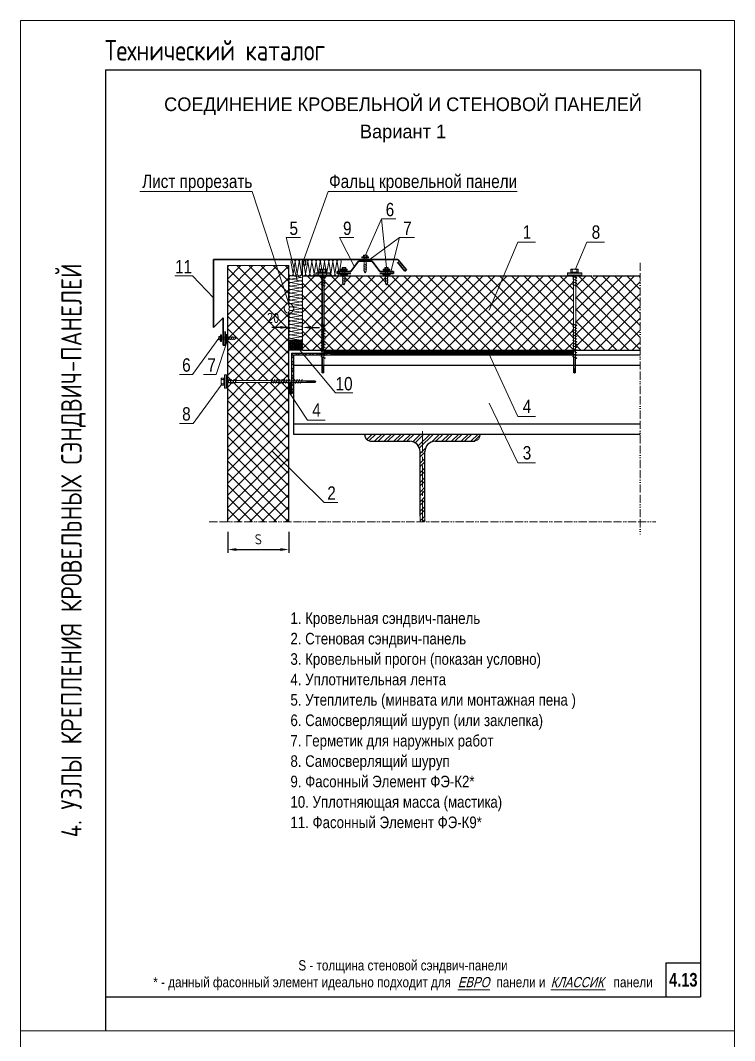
# Model space of a CAD drawing. Header units: millimetres. Extents: x -112594 to 313336, y -1917 to 255843.
# Drawn here: x -9807 to -8757, y 233624 to 235123 of the extents above; entities that cross this region are included whole.
import ezdxf
from ezdxf.enums import TextEntityAlignment as Align
from ezdxf.lldxf.tags import DXFTag

# ---------------------------------------------------------------- set-up
doc = ezdxf.new("R2010")
doc.units = ezdxf.units.MM
doc.header["$MEASUREMENT"] = 0
doc.linetypes.add('ACAD_ISO13W100', pattern=[36, 12, -3, 12, -3, 0, -3, 0, -3])
doc.linetypes.add('CENTER', pattern=[50.8, 31.75, -6.35, 6.35, -6.35])
for name, color, linetype, lineweight in [('Logo', 1, 'Continuous', 9), ('new_fill', 8, 'Continuous', 13), ('RAZMER', 7, 'Continuous', 9), ('Нащельники', 1, 'Continuous', 30), ('Саморезы', 7, 'Continuous', 13)]:
    doc.layers.add(name, color=color, linetype=linetype, lineweight=lineweight)
doc.layers.add('Прогон', color=7, linetype='Continuous')
doc.styles.add('LOGO', font='')
doc.styles.add('ROMANS', font='romans.shx', dxfattribs={"width": 0.85})
doc.styles.add('style1', font='ARIALN.TTF')
doc.styles.add('style2', font='CS_Gost2304.shx')
doc.styles.add('курсив', font='arial.ttf', dxfattribs={"width": 0.8, "oblique": 15})
doc.styles.get('LOGO').set_extended_font_data('Haettenschweiler')
tags = doc.linetypes.add('HIDDEN2', pattern=[4.7625, 3.175, -1.5875]).pattern_tags.tags
tags[6:7] = [DXFTag(74, 4), DXFTag(75, 0), DXFTag(340, '0'), DXFTag(46, 1.0), DXFTag(50, 0.0), DXFTag(44, 0.0), DXFTag(45, 0.0)]
tags[4:5] = [DXFTag(74, 4), DXFTag(75, 0), DXFTag(340, '0'), DXFTag(46, 1.0), DXFTag(50, 0.0), DXFTag(44, 0.0), DXFTag(45, 0.0)]
doc.dimstyles.new('5', dxfattribs={"dimscale": 5, "dimtxt": 3, "dimasz": 2.5, "dimexe": 1, "dimexo": 3, "dimgap": 0, "dimtad": 0, "dimdec": 0, "dimzin": 9, "dimdsep": 46, "dimtxsty": 'ROMANS', "dimblk2": 'OBLIQUE', "dimcen": -3, "dimdle": 1.5, "dimclrd": 256, "dimclre": 256, "dimclrt": 256, "dimadec": 0, "dimazin": 0, "dimtfac": 1, "dimtdec": 0, "dimtofl": 0, "dimtmove": 2, "dimatfit": 3, "dimfxl": 1, "dimtvp": 1, "dimtolj": 1, "dimtzin": 9, "dimarcsym": 0})
pattern_1 = [(45, (-16989.508, 231533.341), (-8.838835, 8.838835), []), (135, (-16989.508, 231533.341), (-8.838835, -8.838835), [])]
pattern_2 = [(8, (-16989.5081, 231533.341), (-0.17396638, 1.23783509), []), (68, (-16989.5081, 231533.341), (-1.15897982, 0.46825824), []), (128, (-16989.5081, 231533.341), (-0.98501344, -0.76957684), [])]

# ---------------------------------------------------------------- blocks, each defined once
blk = doc.blocks.new('1volna')
at = {"layer": 'new_fill'}
for p, q in [((2.7, -16.2), (-2.7, 16.2)), ((8.1, 16.2), (2.7, -16.2)), ((13.7, -16.2), (8.3, 16.2)), ((19.1, 16.2), (13.7, -16.2)), ((24.7, -16.2), (19.3, 16.2)), ((30, 16.2), (24.7, -16.2)), ((35.9, -16.2), (30.5, 16.2)), ((41.3, 16.2), (35.9, -16.2))]:
    blk.add_line(p, q, dxfattribs=at)
for centre, start, end in [((2.7, 16.2), 0, 180), ((13.7, 16.2), 0, 180), ((24.7, 16.2), 0, 180), ((35.9, 16.2), 0, 180), ((-2.9, -16.2), 180, 270), ((-2.7, -16.2), 270, 0), ((8.1, -16.2), 180, 270), ((8.3, -16.2), 270, 0), ((19.1, -16.2), 180, 270), ((19.3, -16.2), 270, 0), ((30, -16.2), 180, 270), ((30.5, -16.2), 270, 0)]:
    blk.add_arc(centre, 5.4, start, end, dxfattribs=at)
blk = doc.blocks.new('саморез1')
at = {"layer": 'new_fill'}
blk.add_hatch(color=254, dxfattribs=at).paths.add_polyline_path([(-1.2, -4.8), (0, -4.8), (0, 4.8), (-1.2, 4.8)])
at = {"layer": 'Саморезы', "ltscale": 150}
for p, q in [((-3.9, 2.6), (-1.5, 2.6)), ((-3.9, 2.6), (-3.9, -2.4)), ((-2.9, 1.7), (-1.5, 1.7)), ((-1.9, 2.6), (-1.9, -2.4)), ((0, 4.8), (-1.5, 4.8)), ((-1.5, 4.8), (-1.5, -4.8)), ((-1.2, 4.8), (-1.2, -4.8)), ((0, 4.8), (0, -4.8)), ((19.2, 1.4), (0, 1.4)), ((8.4, 2.4), (10.5, -2.4)), ((11.1, 2.4), (13.2, -2.4)), ((13.8, 2.4), (15.9, -2.4)), ((16.4, 2.4), (18.5, -2.4)), ((19.2, 1.4), (21.8, 0)), ((19.2, -1.4), (21.8, 0)), ((-3.9, -2.4), (-1.5, -2.4)), ((-2.9, -1.4), (-1.5, -1.4)), ((0, -4.8), (-1.5, -4.8)), ((0, -1.4), (19.2, -1.4))]:
    blk.add_line(p, q, dxfattribs=at)
for centre, start, end in [((-2.9, 2.7), 182.373, 269.9653), ((-2.9, 0.7), 90.0347, 177.627), ((-2.9, -0.4), 182.373, 269.9653), ((-2.9, -2.4), 90.0347, 177.627)]:
    blk.add_arc(centre, 1, start, end, dxfattribs=at)
blk = doc.blocks.new('саморез4')
at = {"layer": 'new_fill'}
blk.add_hatch(color=254, dxfattribs=at).paths.add_polyline_path([(-2.4, -9.4), (0, -9.4), (0, 9.8), (-2.4, 9.8)])
at = {"layer": 'Саморезы', "ltscale": 150}
for p, q in [((-7.9, 5), (-3.1, 5)), ((-7.9, -5), (-7.9, 5)), ((-5.9, 3.1), (-3.1, 3.1)), ((-3.8, -5), (-3.8, 5)), ((0, 9.8), (-3.1, 9.8)), ((-3.1, -9.4), (-3.1, 9.8)), ((-2.4, -9.4), (-2.4, 9.8)), ((0, -9.4), (0, 9.8)), ((64.9, 1.5), (0, 1.5)), ((1.3, -2.2), (3.4, 2.7)), ((1.9, -2.2), (4, 2.7)), ((3.7, 2.9), (3.4, 2.7)), ((3.7, 2.9), (4, 2.7)), ((4.9, -2.2), (7, 2.7)), ((5.5, -2.2), (7.6, 2.7)), ((7.3, 2.9), (7, 2.7)), ((7.3, 2.9), (7.6, 2.7)), ((8.6, -2.2), (10.7, 2.7)), ((9.2, -2.2), (11.3, 2.7)), ((11, 2.9), (10.7, 2.7)), ((11, 2.9), (11.3, 2.7)), ((12.2, -2.2), (14.3, 2.7)), ((12.8, -2.2), (14.9, 2.7)), ((14.6, 2.9), (14.3, 2.7)), ((14.6, 2.9), (14.9, 2.7)), ((64.9, -2.2), (67, 2.7)), ((65.6, -2.2), (67.7, 2.7)), ((67.3, 2.9), (67, 2.7)), ((130, 1.3), (67.1, 1.3)), ((67.3, 2.9), (67.7, 2.7)), ((68.6, -2.2), (70.7, 2.7)), ((69.2, -2.2), (71.3, 2.7)), ((71, 2.9), (70.7, 2.7)), ((71, 2.9), (71.3, 2.7)), ((72.2, -2.2), (74.3, 2.7)), ((72.8, -2.2), (74.9, 2.7)), ((74.6, 2.9), (74.3, 2.7)), ((74.6, 2.9), (74.9, 2.7)), ((75.8, -2.2), (77.9, 2.7)), ((76.4, -2.2), (78.5, 2.7)), ((78.2, 2.9), (77.9, 2.7)), ((78.2, 2.9), (78.5, 2.7)), ((79.5, -2.2), (81.5, 2.7)), ((80.1, -2.2), (82.2, 2.7)), ((81.9, 2.9), (81.5, 2.7)), ((81.9, 2.9), (82.2, 2.7)), ((83.1, -2.2), (85.2, 2.7)), ((83.7, -2.2), (85.8, 2.7)), ((85.5, 2.9), (85.2, 2.7)), ((85.5, 2.9), (85.8, 2.7)), ((86.7, -2.2), (88.8, 2.7)), ((87.3, -2.2), (89.4, 2.7)), ((89.1, 2.9), (88.8, 2.7)), ((89.1, 2.9), (89.4, 2.7)), ((90.3, -2.2), (92.4, 2.7)), ((90.9, -2.2), (93, 2.7)), ((92.7, 2.9), (92.4, 2.7)), ((92.7, 2.9), (93, 2.7)), ((94, -2.2), (96.1, 2.7)), ((94.6, -2.2), (96.7, 2.7)), ((96.4, 2.9), (96.1, 2.7)), ((96.4, 2.9), (96.7, 2.7)), ((97.6, -2.2), (99.7, 2.7)), ((98.2, -2.2), (100.3, 2.7)), ((100, 2.9), (99.7, 2.7)), ((100, 2.9), (100.3, 2.7)), ((101.2, -2.2), (103.3, 2.7)), ((101.8, -2.2), (103.9, 2.7)), ((103.6, 2.9), (103.3, 2.7)), ((103.6, 2.9), (103.9, 2.7)), ((104.8, -2.2), (106.9, 2.7)), ((105.5, -2.2), (107.6, 2.7)), ((107.2, 2.9), (106.9, 2.7)), ((107.2, 2.9), (107.6, 2.7)), ((108.5, -2.2), (110.6, 2.7)), ((109.1, -2.2), (111.2, 2.7)), ((110.9, 2.9), (110.6, 2.7)), ((110.9, 2.9), (111.2, 2.7)), ((130, 1.3), (131.2, 0)), ((-7.9, -5), (-3.1, -5)), ((-5.9, -3.1), (-3.1, -3.1)), ((0, -9.4), (-3.1, -9.4)), ((64.9, -1.5), (0, -1.5)), ((64.9, -1.5), (0, -1.5)), ((1.6, -2.4), (1.3, -2.2)), ((1.6, -2.4), (1.9, -2.2)), ((5.2, -2.4), (4.9, -2.2)), ((5.2, -2.4), (5.5, -2.2)), ((8.9, -2.4), (8.6, -2.2)), ((8.9, -2.4), (9.2, -2.2)), ((12.5, -2.4), (12.2, -2.2)), ((12.5, -2.4), (12.8, -2.2)), ((65.3, -2.4), (64.9, -2.2)), ((65.3, -2.4), (65.6, -2.2)), ((130, -1.3), (67.1, -1.3)), ((68.9, -2.4), (68.6, -2.2)), ((68.9, -2.4), (69.2, -2.2)), ((72.5, -2.4), (72.2, -2.2)), ((72.5, -2.4), (72.8, -2.2)), ((76.1, -2.4), (75.8, -2.2)), ((76.1, -2.4), (76.4, -2.2)), ((79.8, -2.4), (79.5, -2.2)), ((79.8, -2.4), (80.1, -2.2)), ((83.4, -2.4), (83.1, -2.2)), ((83.4, -2.4), (83.7, -2.2)), ((87, -2.4), (86.7, -2.2)), ((87, -2.4), (87.3, -2.2)), ((90.6, -2.4), (90.3, -2.2)), ((90.6, -2.4), (90.9, -2.2)), ((94.3, -2.4), (94, -2.2)), ((94.3, -2.4), (94.6, -2.2)), ((97.9, -2.4), (97.6, -2.2)), ((97.9, -2.4), (98.2, -2.2)), ((101.5, -2.4), (101.2, -2.2)), ((101.5, -2.4), (101.8, -2.2)), ((105.1, -2.4), (104.8, -2.2)), ((105.1, -2.4), (105.5, -2.2)), ((108.8, -2.4), (108.5, -2.2)), ((108.8, -2.4), (109.1, -2.2)), ((130, -1.3), (131.2, 0))]:
    blk.add_line(p, q, dxfattribs=at)
at = {"layer": 'Саморезы'}
for p, q in [((67.1, 1.3), (64.9, 1.5)), ((67.1, -1.3), (64.9, -1.5))]:
    blk.add_line(p, q, dxfattribs=at)
at = {"layer": 'Саморезы', "ltscale": 150}
for centre, radius, start, end in [((-5.9, 5.1), 2, 182.373, 269.9653), ((-5.9, 1.1), 2, 90.0347, 177.627), ((80.3, 1057.7), 1058.9, 271.592, 272.7554), ((-5.9, -1.1), 2, 182.373, 269.9653), ((-5.9, -5.1), 2, 90.0347, 177.627)]:
    blk.add_arc(centre, radius, start, end, dxfattribs=at)
blk = doc.blocks.new('*D370')
at = {"layer": 'RAZMER', "lineweight": -2, "transparency": 16777216}
for p, q in [((-9424.5, 234671.7), (-9437, 234671.7)), ((-9412, 234668.1), (-9412, 234676.7)), ((-9391.9, 234668.1), (-9391.9, 234676.7)), ((-9379.4, 234671.7), (-9366.9, 234671.7))]:
    blk.add_line(p, q, dxfattribs=at)
at = {"layer": 'RAZMER', "transparency": 16777216}
for points in [[(-9424.5, 234673.8), (-9424.5, 234669.6), (-9412, 234671.7)], [(-9379.4, 234673.8), (-9379.4, 234669.6), (-9391.9, 234671.7)]]:
    blk.add_solid(points, dxfattribs=at)
at = {"layer": 'RAZMER', "transparency": 16777216, "insert": (-9435.1, 234685.7), "char_height": 15, "attachment_point": 5, "style": 'ROMANS'}
blk.add_mtext('\\A1;20', dxfattribs=at)
blk = doc.blocks.new('_Oblique')
at = {"color": 0, "linetype": 'ByBlock', "lineweight": -2}
blk.add_line((-0.5, -0.5), (0.5, 0.5), dxfattribs=at)
blk = doc.blocks.new('*D371')
at = {"layer": 'RAZMER', "lineweight": -2, "transparency": 16777216}
for p, q in [((-9501.7, 234371.1), (-9501.7, 234340.3)), ((-9412, 234371.1), (-9412, 234340.3)), ((-9489.2, 234345.3), (-9424.5, 234345.3))]:
    blk.add_line(p, q, dxfattribs=at)
at = {"layer": 'RAZMER', "transparency": 16777216}
for points in [[(-9489.2, 234347.4), (-9489.2, 234343.2), (-9501.7, 234345.3)], [(-9424.5, 234347.4), (-9424.5, 234343.2), (-9412, 234345.3)]]:
    blk.add_solid(points, dxfattribs=at)
at = {"layer": 'RAZMER', "transparency": 16777216, "insert": (-9456.8, 234360.3), "char_height": 15, "attachment_point": 5, "style": 'ROMANS'}
blk.add_mtext('\\A1;S', dxfattribs=at)

msp = doc.modelspace()

# ---------------------------------------------------------------- hatches: boundary and pattern name
at = {"layer": 'new_fill'}
h = msp.add_hatch(dxfattribs=at)
h.set_pattern_fill('NET3', color=256, scale=10, angle=8, style=0)
h.set_pattern_definition([(8, (-13809.4586, 231883.7079), (-0.17396638, 1.2378351), []), (68, (-13809.4586, 231883.7079), (-1.15897982, 0.46825824), []), (128, (-13809.4586, 231883.7079), (-0.98501344, -0.76957684), [])])
h.paths.add_polyline_path([(-9301.07004, 234771.76917), (-9304.88772, 234771.76917), (-9304.88772, 234769.13535), (-9301.07004, 234769.13535)])
h.paths.add_polyline_path([(-9294.45236, 234771.76917), (-9298.27004, 234771.76917), (-9298.27004, 234769.13535), (-9294.45236, 234769.13535)])
h = msp.add_hatch(dxfattribs=at)
h.set_pattern_fill('ANSI37', color=256, scale=100, style=0)
h.set_pattern_definition(pattern_1)
h.paths.add_polyline_path([(-9411.95368, 234762.49182), (-9435.62372, 234762.49182), (-9411.95368, 234706.72072)])
h.paths.add_polyline_path([(-9435.62372, 234762.49182), (-9501.71436, 234762.49182), (-9501.71436, 234684.632), (-9411.95368, 234649.43122), (-9411.95368, 234692.5459, -0.4142135624), (-9419.04109, 234699.63331, -0.4142135624), (-9411.95368, 234706.72072)])
h.paths.add_polyline_path([(-9411.95368, 234649.43122), (-9501.71436, 234684.632), (-9501.71436, 234593.55178), (-9500.81948, 234593.55178), (-9500.3116, 234594.73729), (-9500.0065, 234594.9611), (-9499.69682, 234594.7353), (-9500.20384, 234593.55178), (-9497.19281, 234593.55178), (-9496.68494, 234594.73729), (-9496.37984, 234594.9611), (-9496.07016, 234594.7353), (-9496.57718, 234593.55178), (-9493.56615, 234593.55178), (-9493.05827, 234594.73729), (-9492.75318, 234594.9611), (-9492.44349, 234594.7353), (-9492.95052, 234593.55178), (-9489.93949, 234593.55178), (-9489.43161, 234594.73729), (-9489.12651, 234594.9611), (-9488.81683, 234594.7353), (-9489.32386, 234593.55178), (-9438.77865, 234593.55178), (-9437.23527, 234593.41814), (-9436.67014, 234594.73729), (-9436.36504, 234594.9611), (-9436.05536, 234594.7353), (-9436.64165, 234593.36675), (-9436.62896, 234593.36565), (-9433.63109, 234593.36565), (-9433.04348, 234594.73729), (-9432.73838, 234594.9611), (-9432.4287, 234594.7353), (-9433.01546, 234593.36565), (-9430.00443, 234593.36565), (-9429.41682, 234594.73729), (-9429.11172, 234594.9611), (-9428.80204, 234594.7353), (-9429.3888, 234593.36565), (-9426.37777, 234593.36565), (-9425.79016, 234594.73729), (-9425.48506, 234594.9611), (-9425.17538, 234594.7353), (-9425.76214, 234593.36565), (-9422.75111, 234593.36565), (-9422.16349, 234594.73729), (-9421.85839, 234594.9611), (-9421.54871, 234594.7353), (-9422.13548, 234593.36565), (-9419.12445, 234593.36565), (-9418.53683, 234594.73729), (-9418.23173, 234594.9611), (-9417.92205, 234594.7353), (-9418.50882, 234593.36565), (-9415.49779, 234593.36565), (-9414.91017, 234594.73729), (-9414.60507, 234594.9611), (-9414.29539, 234594.7353), (-9414.88215, 234593.36565), (-9411.95368, 234593.36565)])
h.paths.add_polyline_path([(-9449.14934, 234696.91029), (-9421.00648, 234696.91029), (-9421.00648, 234674.41029), (-9449.14934, 234674.41029)], flags=24)
h = msp.add_hatch(dxfattribs=at)
h.set_pattern_fill('ANSI37', color=256, scale=100, style=0)
h.set_pattern_definition(pattern_1)
h.paths.add_polyline_path([(-9363.35683, 234735.39186), (-9364.40397, 234735.84046), (-9364.06035, 234736.30889), (-9363.35683, 234736.0075), (-9363.35683, 234739.01852), (-9364.40397, 234739.46712), (-9364.06035, 234739.93555), (-9363.35683, 234739.63416), (-9363.35683, 234742.64519), (-9364.40397, 234743.09378), (-9364.06035, 234743.56221), (-9363.35683, 234743.26082), (-9363.35683, 234746.27185), (-9364.40397, 234746.72044), (-9363.83813, 234747.49182), (-9389.84253, 234747.49182, -0.0473575367), (-9390.41163, 234747.46279, -0.0473575367), (-9390.98073, 234747.49182), (-9391.85235, 234747.49182), (-9391.85235, 234638.04237), (-9363.1707, 234638.04237), (-9363.1707, 234639.03072), (-9364.40397, 234639.55905), (-9364.06035, 234640.02748), (-9363.1707, 234639.64635), (-9363.1707, 234642.65738), (-9364.40397, 234643.18571), (-9364.06035, 234643.65414), (-9363.1707, 234643.27301), (-9363.1707, 234646.28404), (-9364.40397, 234646.81237), (-9364.06035, 234647.2808), (-9363.1707, 234646.89967), (-9363.1707, 234649.9107), (-9364.40397, 234650.43903), (-9364.06035, 234650.90746), (-9363.1707, 234650.52633), (-9363.1707, 234653.53736), (-9364.40397, 234654.06569), (-9364.06035, 234654.53413), (-9363.1707, 234654.153), (-9363.1707, 234657.16402), (-9364.40397, 234657.69236), (-9364.06035, 234658.16079), (-9363.1707, 234657.77966), (-9363.1707, 234660.79068), (-9364.40397, 234661.31902), (-9364.06035, 234661.78745), (-9363.1707, 234661.40632), (-9363.1707, 234664.41735), (-9364.40397, 234664.94568), (-9364.06035, 234665.41411), (-9363.1707, 234665.03298), (-9363.1707, 234668.04401), (-9364.40397, 234668.57234), (-9364.06035, 234669.04077), (-9363.1707, 234668.65964), (-9363.1707, 234671.67067), (-9364.40397, 234672.199), (-9364.06035, 234672.66743), (-9363.1707, 234672.2863), (-9363.1707, 234675.29733), (-9364.40397, 234675.82566), (-9364.06035, 234676.29409), (-9363.1707, 234675.91296), (-9363.1707, 234678.92399), (-9364.40397, 234679.45232), (-9364.06035, 234679.92075), (-9363.1707, 234679.53962), (-9363.1707, 234681.40792), (-9363.27345, 234682.59467), (-9364.40397, 234683.07898), (-9364.06035, 234683.54741), (-9363.35683, 234683.24602)])
h.paths.add_polyline_path([(-8993.27202, 234668.04401), (-8994.50529, 234668.57234), (-8994.16168, 234669.04077), (-8993.27202, 234668.65964), (-8993.27202, 234671.67067), (-8994.50529, 234672.199), (-8994.16168, 234672.66743), (-8993.27202, 234672.2863), (-8993.27202, 234675.29733), (-8994.50529, 234675.82566), (-8994.16168, 234676.29409), (-8993.27202, 234675.91296), (-8993.27202, 234678.92399), (-8994.50529, 234679.45232), (-8994.16168, 234679.92075), (-8993.27202, 234679.53962), (-8993.27202, 234681.40792), (-8993.37478, 234682.59467), (-8994.50529, 234683.07898), (-8994.16168, 234683.54741), (-8993.45815, 234683.24602), (-8993.45815, 234735.39186), (-8994.50529, 234735.84046), (-8994.16168, 234736.30889), (-8993.45815, 234736.0075), (-8993.45815, 234739.01852), (-8994.50529, 234739.46712), (-8994.16168, 234739.93555), (-8993.45815, 234739.63416), (-8993.45815, 234742.64519), (-8994.50529, 234743.09378), (-8994.16168, 234743.56221), (-8993.45815, 234743.26082), (-8993.45815, 234746.27185), (-8994.50529, 234746.72044), (-8993.93945, 234747.49182), (-9266.91648, 234747.49182), (-9266.91648, 234736.77749), (-9268.31648, 234734.24516), (-9269.71648, 234736.77749), (-9269.71648, 234747.12987), (-9270.56136, 234747.49182), (-9328.77872, 234747.49182), (-9329.6236, 234747.12987), (-9329.6236, 234736.77749), (-9331.0236, 234734.24516), (-9332.4236, 234736.77749), (-9332.4236, 234747.49182), (-9360.34788, 234747.49182), (-9360.34788, 234745.59844), (-9358.82232, 234744.94489), (-9359.16435, 234744.47578), (-9360.34788, 234744.98281), (-9360.34788, 234741.97178), (-9358.82232, 234741.31823), (-9359.16435, 234740.84912), (-9360.34788, 234741.35615), (-9360.34788, 234738.34512), (-9358.82232, 234737.69156), (-9359.16435, 234737.22246), (-9360.34788, 234737.72948), (-9360.34788, 234734.71846), (-9358.82232, 234734.0649), (-9359.16435, 234733.5958), (-9360.34788, 234734.10282), (-9360.34788, 234683.55761), (-9360.48151, 234682.01423), (-9358.82232, 234681.30343), (-9359.16435, 234680.83432), (-9360.53291, 234681.42062), (-9360.53401, 234681.40792), (-9360.53401, 234678.41006), (-9358.82232, 234677.67677), (-9359.16435, 234677.20766), (-9360.53401, 234677.79442), (-9360.53401, 234674.7834), (-9358.82232, 234674.05011), (-9359.16435, 234673.581), (-9360.53401, 234674.16776), (-9360.53401, 234671.15674), (-9358.82232, 234670.42345), (-9359.16435, 234669.95434), (-9360.53401, 234670.5411), (-9360.53401, 234667.53008), (-9358.82232, 234666.79678), (-9359.16435, 234666.32768), (-9360.53401, 234666.91444), (-9360.53401, 234663.90341), (-9358.82232, 234663.17012), (-9359.16435, 234662.70102), (-9360.53401, 234663.28778), (-9360.53401, 234660.27675), (-9358.82232, 234659.54346), (-9359.16435, 234659.07436), (-9360.53401, 234659.66112), (-9360.53401, 234656.65009), (-9358.82232, 234655.9168), (-9359.16435, 234655.4477), (-9360.53401, 234656.03446), (-9360.53401, 234653.02343), (-9358.82232, 234652.29014), (-9359.16435, 234651.82103), (-9360.53401, 234652.4078), (-9360.53401, 234649.39677), (-9358.82232, 234648.66348), (-9359.16435, 234648.19437), (-9360.53401, 234648.78114), (-9360.53401, 234645.77011), (-9358.82232, 234645.03682), (-9359.16435, 234644.56771), (-9360.53401, 234645.15447), (-9360.53401, 234642.14345), (-9358.82232, 234641.41016), (-9359.16435, 234640.94105), (-9360.53401, 234641.52781), (-9360.53401, 234638.51679), (-9359.42659, 234638.04237), (-8993.27202, 234638.04237), (-8993.27202, 234639.03072), (-8994.50529, 234639.55905), (-8994.16168, 234640.02748), (-8993.27202, 234639.64635), (-8993.27202, 234642.65738), (-8994.50529, 234643.18571), (-8994.16168, 234643.65414), (-8993.27202, 234643.27301), (-8993.27202, 234646.28404), (-8994.50529, 234646.81237), (-8994.16168, 234647.2808), (-8993.27202, 234646.89967), (-8993.27202, 234649.9107), (-8994.50529, 234650.43903), (-8994.16168, 234650.90746), (-8993.27202, 234650.52633), (-8993.27202, 234653.53736), (-8994.50529, 234654.06569), (-8994.16168, 234654.53413), (-8993.27202, 234654.153), (-8993.27202, 234657.16402), (-8994.50529, 234657.69236), (-8994.16168, 234658.16079), (-8993.27202, 234657.77966), (-8993.27202, 234660.79068), (-8994.50529, 234661.31902), (-8994.16168, 234661.78745), (-8993.27202, 234661.40632), (-8993.27202, 234664.41735), (-8994.50529, 234664.94568), (-8994.16168, 234665.41411), (-8993.27202, 234665.03298)])
h = msp.add_hatch(dxfattribs=at)
h.set_pattern_fill('NET3', color=256, scale=10, angle=8, style=0)
h.set_pattern_definition([(8, (-16472.5449, 226824.567), (-0.17396638, 1.23783509), []), (68, (-16472.5449, 226824.567), (-1.15897982, 0.46825824), []), (128, (-16472.5449, 226824.567), (-0.98501344, -0.76957684), [])])
h.paths.add_polyline_path([(-9333.1236, 234750.99792), (-9334.77716, 234750.99792, 0.7824441845), (-9334.77716, 234747.49792), (-9333.1236, 234747.49792)])
h.paths.add_polyline_path([(-9328.9236, 234750.99792), (-9333.1236, 234750.99792), (-9333.1236, 234747.49792), (-9328.9236, 234747.49792)])
h.paths.add_polyline_path([(-9327.09161, 234750.99792), (-9328.9236, 234750.99792), (-9328.9236, 234747.49792), (-9327.09161, 234747.49792, 0.7824441845)])
h = msp.add_hatch(dxfattribs=at)
h.set_pattern_fill('NET3', color=256, scale=10, angle=8, style=0)
h.set_pattern_definition([(172, (-2126.7952, 226824.567), (0.17396638, 1.23783509), []), (112, (-2126.7952, 226824.567), (1.15897982, 0.46825824), []), (52, (-2126.7952, 226824.567), (0.98501344, -0.76957684), [])])
h.paths.add_polyline_path([(-9266.21648, 234750.99792), (-9264.56292, 234750.99792, -0.7824441845), (-9264.56292, 234747.49792), (-9266.21648, 234747.49792)])
h.paths.add_polyline_path([(-9270.41648, 234750.99792), (-9266.21648, 234750.99792), (-9266.21648, 234747.49792), (-9270.41648, 234747.49792)])
h.paths.add_polyline_path([(-9272.24847, 234750.99792), (-9270.41648, 234750.99792), (-9270.41648, 234747.49792), (-9272.24847, 234747.49792, -0.7824441845)])
h = msp.add_hatch(dxfattribs=at)
h.set_pattern_fill('ANSI37', color=256, scale=100, style=0)
h.set_pattern_definition([(45, (-16979.508, 231533.341), (-8.838835, 8.838835), []), (135, (-16979.508, 231533.341), (-8.838835, -8.838835), [])])
h.paths.add_polyline_path([(-8895.26954, 234747.49182), (-8990.4492, 234747.49182), (-8990.4492, 234745.59844), (-8989.26368, 234745.09056), (-8989.03988, 234744.78546), (-8989.26568, 234744.47578), (-8990.4492, 234744.98281), (-8990.4492, 234741.97178), (-8989.26368, 234741.4639), (-8989.03988, 234741.1588), (-8989.26568, 234740.84912), (-8990.4492, 234741.35615), (-8990.4492, 234738.34512), (-8989.26368, 234737.83724), (-8989.03988, 234737.53214), (-8989.26568, 234737.22246), (-8990.4492, 234737.72948), (-8990.4492, 234734.71846), (-8989.26368, 234734.21058), (-8989.03988, 234733.90548), (-8989.26568, 234733.5958), (-8990.4492, 234734.10282), (-8990.4492, 234681.95698), (-8989.26368, 234681.4491), (-8989.03988, 234681.144), (-8989.26568, 234680.83432), (-8990.4492, 234681.34135), (-8990.4492, 234678.33032), (-8989.26368, 234677.82244), (-8989.03988, 234677.51734), (-8989.26568, 234677.20766), (-8990.4492, 234677.71469), (-8990.4492, 234674.70366), (-8989.26368, 234674.19578), (-8989.03988, 234673.89068), (-8989.26568, 234673.581), (-8990.4492, 234674.08803), (-8990.4492, 234671.077), (-8989.26368, 234670.56912), (-8989.03988, 234670.26402), (-8989.26568, 234669.95434), (-8990.4492, 234670.46136), (-8990.4492, 234667.45034), (-8989.26368, 234666.94246), (-8989.03988, 234666.63736), (-8989.26568, 234666.32768), (-8990.4492, 234666.8347), (-8990.4492, 234663.82368), (-8989.26368, 234663.3158), (-8989.03988, 234663.0107), (-8989.26568, 234662.70102), (-8990.4492, 234663.20804), (-8990.4492, 234660.19702), (-8989.26368, 234659.68914), (-8989.03988, 234659.38404), (-8989.26568, 234659.07436), (-8990.4492, 234659.58138), (-8990.4492, 234656.57035), (-8989.26368, 234656.06248), (-8989.03988, 234655.75738), (-8989.26568, 234655.4477), (-8990.4492, 234655.95472), (-8990.4492, 234652.94369), (-8989.26368, 234652.43581), (-8989.03988, 234652.13071), (-8989.26568, 234651.82103), (-8990.4492, 234652.32806), (-8990.4492, 234649.31703), (-8989.26368, 234648.80915), (-8989.03988, 234648.50405), (-8989.26568, 234648.19437), (-8990.4492, 234648.7014), (-8990.4492, 234645.69037), (-8989.26368, 234645.18249), (-8989.03988, 234644.87739), (-8989.26568, 234644.56771), (-8990.4492, 234645.07474), (-8990.4492, 234642.06371), (-8989.26368, 234641.55583), (-8989.03988, 234641.25073), (-8989.26568, 234640.94105), (-8990.4492, 234641.44808), (-8990.4492, 234638.43705), (-8989.52791, 234638.04237), (-8895.26954, 234638.04237)])
h = msp.add_hatch(dxfattribs=at)
h.set_pattern_fill('NET3', color=256, scale=10, style=0)
h.set_pattern_definition([(0, (-8863.642, 239976.0646), (0, -1.25), []), (300, (-8863.642, 239976.0646), (-1.08253175, -0.625), []), (240, (-8863.642, 239976.0646), (-1.08253175, 0.625), [])])
h.paths.add_polyline_path([(-9501.71436, 234651.68826, -1), (-9505.49531, 234651.68826), (-9505.49531, 234653.53396), (-9501.71436, 234653.53396)])
h.paths.add_polyline_path([(-9501.71436, 234653.53396), (-9505.49531, 234653.53396), (-9505.49531, 234657.73396), (-9501.71436, 234657.73396)])
h.paths.add_polyline_path([(-9501.71436, 234657.73396), (-9505.49531, 234657.73396), (-9505.49531, 234659.57966, -1), (-9501.71436, 234659.57966)])
h = msp.add_hatch(dxfattribs=at)
h.set_pattern_fill('ESCHER', color=256, scale=5, style=0)
h.set_pattern_definition([(60, (-22997.678, 231888.708), (-6, -1e-09), [5.5, -0.5]), (180, (-22997.678, 231888.708), (3, -5.1961524), [5.5, -0.5]), (300, (-22997.678, 231888.708), (6, -1e-09), [5.5, -0.5]), (60, (-22997.178, 231888.708), (-6, -1e-09), [1, -5]), (300, (-22997.178, 231888.708), (6, -1e-09), [1, -5]), (60, (-22997.928, 231889.141), (-6, -1e-09), [1, -5]), (180, (-22997.928, 231889.141), (3, -5.1961524), [1, -5]), (300, (-22997.928, 231888.275), (6, -1e-09), [1, -5]), (180, (-22997.928, 231888.275), (3, -5.1961524), [1, -5]), (60, (-22999.678, 231888.708), (-6, -1e-09), [1, -5]), (300, (-22999.678, 231888.708), (6, -1e-09), [1, -5]), (60, (-22996.678, 231886.976), (-6, -1e-09), [1, -5]), (180, (-22996.678, 231886.976), (3, -5.1961524), [1, -5]), (300, (-22996.678, 231890.44), (6, -1e-09), [1, -5]), (180, (-22996.678, 231890.44), (3, -5.1961524), [1, -5]), (0, (-22996.678, 231889.574), (-3, 5.1961524), [3.5, -2.5]), (0, (-22996.678, 231887.842), (-3, 5.1961524), [3.5, -2.5]), (120, (-22997.428, 231890.007), (-6, 1e-09), [3.5, -2.5]), (120, (-22998.928, 231889.141), (-6, 1e-09), [3.5, -2.5]), (240, (-22998.928, 231888.275), (3, -5.1961524), [3.5, -2.5]), (240, (-22997.428, 231887.409), (3, -5.1961524), [3.5, -2.5])])
h.paths.add_polyline_path([(-9391.85235, 234653.05458), (-9411.95368, 234653.05458), (-9411.95368, 234638.05458), (-9391.85235, 234638.04237)])
h = msp.add_hatch(dxfattribs=at)
h.set_pattern_fill('NET3', color=256, scale=10, angle=8, style=0)
h.set_pattern_definition(pattern_2)
h.paths.add_polyline_path([(-8993.27202, 234638.04237), (-9359.24539, 234638.04237), (-9358.93856, 234637.62407), (-9359.16435, 234637.31439), (-9360.53401, 234637.90115), (-9360.53401, 234634.04237), (-9348.01718, 234634.04237), (-9350.01718, 234631.07237), (-8993.27202, 234631.07237)])
h = msp.add_hatch(dxfattribs=at)
h.set_pattern_fill('STEEL', color=256, scale=57.6, angle=-90, style=0)
h.set_pattern_definition([(315, (-17024.675, 231727.873), (5.091169, 5.091169), []), (315, (-17021.075, 231727.873), (5.091169, 5.091169), [])])
h.paths.add_polyline_path([(-9348.01718, 234634.04237), (-9407.95368, 234634.04237), (-9407.95368, 234580.63515), (-9404.98368, 234580.63515), (-9404.98368, 234631.07237), (-9350.01718, 234631.07237)])
h.paths.add_polyline_path([(-9404.98368, 234580.63515), (-9407.95368, 234580.63515), (-9407.95368, 234574.10587), (-9404.98368, 234576.10587)])
h = msp.add_hatch(dxfattribs=at)
h.set_pattern_fill('ANSI37', color=256, scale=100, style=0)
h.set_pattern_definition(pattern_1)
h.paths.add_polyline_path([(-9411.95368, 234590.72895), (-9412.38506, 234590.72895), (-9412.91339, 234589.49569), (-9413.38182, 234589.8393), (-9413.00069, 234590.72895), (-9416.01172, 234590.72895), (-9416.54005, 234589.49569), (-9417.00848, 234589.8393), (-9416.62735, 234590.72895), (-9419.63838, 234590.72895), (-9420.16671, 234589.49569), (-9420.63514, 234589.8393), (-9420.25401, 234590.72895), (-9423.26504, 234590.72895), (-9423.79337, 234589.49569), (-9424.26181, 234589.8393), (-9423.88068, 234590.72895), (-9426.8917, 234590.72895), (-9427.42004, 234589.49569), (-9427.88847, 234589.8393), (-9427.50734, 234590.72895), (-9430.51836, 234590.72895), (-9431.0467, 234589.49569), (-9431.51513, 234589.8393), (-9431.134, 234590.72895), (-9434.14503, 234590.72895), (-9434.67336, 234589.49569), (-9435.14179, 234589.8393), (-9434.76066, 234590.72895), (-9436.62896, 234590.72895), (-9437.81571, 234590.6262), (-9438.30002, 234589.49569), (-9438.76845, 234589.8393), (-9438.46706, 234590.54283), (-9490.6129, 234590.54283), (-9491.06149, 234589.49569), (-9491.52992, 234589.8393), (-9491.22853, 234590.54283), (-9494.23956, 234590.54283), (-9494.68816, 234589.49569), (-9495.15659, 234589.8393), (-9494.85519, 234590.54283), (-9497.86622, 234590.54283), (-9498.31482, 234589.49569), (-9498.78325, 234589.8393), (-9498.48185, 234590.54283), (-9501.49288, 234590.54283), (-9501.71436, 234590.02583), (-9501.71436, 234533.18888), (-9491.76936, 234533.18888), (-9489.23703, 234531.78888), (-9491.76936, 234530.38888), (-9501.71436, 234530.38888), (-9501.71436, 234386.1035), (-9411.95368, 234386.1035)])
h = msp.add_hatch(dxfattribs=at)
h.set_pattern_fill('NET3', color=256, scale=10, angle=8, style=0)
h.set_pattern_definition(pattern_2)
h.paths.add_polyline_path([(-9407.95368, 234590.72895), (-9408.7584, 234590.72895), (-9409.14037, 234589.83733), (-9409.44734, 234589.61351), (-9409.75516, 234589.8393), (-9409.37403, 234590.72895), (-9411.95368, 234590.72895), (-9411.95368, 234574.10587), (-9407.95368, 234574.10587)])
h = msp.add_hatch(dxfattribs=at)
h.set_pattern_fill('STEEL', color=256, scale=80, style=0)
h.set_pattern_definition([(45, (-16989.508, 231533.341), (-7.071068, 7.071068), []), (45, (-16989.508, 231538.341), (-7.071068, 7.071068), [])])
h.paths.add_polyline_path([(-9215.50645, 234515.07237), (-9300.50645, 234515.07237, 0.3652725521), (-9292.25527, 234504.37237), (-9234.05645, 234504.37237, -0.4142135624), (-9219.05645, 234489.37237), (-9219.05645, 234386.1035), (-9215.50645, 234386.1035)])
h.paths.add_polyline_path([(-9130.50645, 234515.07237), (-9215.50645, 234515.07237), (-9215.50645, 234386.1035), (-9211.95645, 234386.1035), (-9211.95645, 234489.37237, -0.4142135624), (-9196.95645, 234504.37237), (-9138.75763, 234504.37237, 0.3652725521)])

# ---------------------------------------------------------------- linework, layer by layer
at = {"color": 1}
for p, q in [((-9681.63502, 235050.08387), (-9681.63502, 233637.93534)), ((-9681.63502, 235050.08387), (-8806.63502, 235050.08387)), ((-8806.63502, 235050.08387), (-8806.63502, 233687.93534)), ((-8857.54724, 233737.93534), (-8806.63502, 233737.93534)), ((-8857.54724, 233737.93534), (-8857.54724, 233687.93534)), ((-9681.63502, 233687.93534), (-8806.63502, 233687.93534))]:
    msp.add_line(p, q, dxfattribs=at)
for p, q in [((-9501.71436, 234386.1035), (-9501.71436, 234762.49182)), ((-9411.95368, 234704.30887), (-9411.95368, 234762.49182)), ((-9391.85235, 234747.49182), (-9391.85235, 234769.62983)), ((-9389.71302, 234764.10831), (-9389.71302, 234769.76917)), ((-9387.71302, 234769.76917), (-9387.71302, 234764.10831)), ((-9391.85235, 234747.49182), (-8966.35634, 234747.49182)), ((-8965.217, 234747.49182), (-8895.26954, 234747.49182)), ((-9411.95368, 234386.1035), (-9411.95368, 234695.29788)), ((-9391.85235, 234638.04237), (-8895.26954, 234638.04237))]:
    msp.add_line(p, q)
for centre, radius, start, end in [((-9389.71302, 234769.62983), 2.13933, 90, 180), ((-9389.71302, 234769.76917), 2, 0, 90), ((-9388.71302, 234764.10831), 1, 180, 0)]:
    msp.add_arc(centre, radius, start, end)
at = {"layer": 'Logo'}
for p, q in [((-9163.65865, 233698.37163), (-9116.4204, 233698.37163)), ((-9027.03326, 233698.37163), (-8946.58382, 233698.37163))]:
    msp.add_line(p, q, dxfattribs=at)
at = {"layer": 'new_fill'}
for p, q in [((-9394.3648, 234745.36436), (-9409.43946, 234747.8768)), ((-9409.43946, 234742.76695), (-9394.3648, 234745.2794)), ((-9394.3648, 234740.25451), (-9409.43946, 234742.76695)), ((-9409.43946, 234737.52264), (-9394.3648, 234740.03508)), ((-9394.3648, 234735.01019), (-9409.43946, 234737.52264))]:
    msp.add_line(p, q, dxfattribs=at)
for centre, start, end in [((-9409.43946, 234745.36436), 90, 180), ((-9409.43946, 234745.2794), 180, 270), ((-9409.43946, 234740.25451), 90, 180), ((-9394.3648, 234742.76695), 270, 90), ((-9409.43946, 234740.03508), 180, 270), ((-9394.3648, 234737.52264), 270, 90)]:
    msp.add_arc(centre, 2.51244, start, end, dxfattribs=at)
at = {"layer": 'RAZMER'}
for p, q in [((-9465.80101, 234871.45485), (-9630.94215, 234871.45485)), ((-9465.80101, 234871.45485), (-9411.95368, 234706.72072)), ((-9389.71302, 234771.76917), (-9354.39773, 234871.45485)), ((-9076.19691, 234871.45485), (-9354.39773, 234871.45485)), ((-9275.70011, 234831.47138), (-9299.49742, 234777.70919)), ((-9275.70011, 234831.47138), (-9268.43648, 234759.93795)), ((-9275.70011, 234831.47138), (-9254.60437, 234831.47138)), ((-9416.01053, 234803.95214), (-9399.33391, 234739.2069)), ((-9394.91479, 234803.95214), (-9416.01053, 234803.95214)), ((-9337.28618, 234803.95214), (-9315.87725, 234761.83591)), ((-9316.19044, 234803.95214), (-9337.28618, 234803.95214)), ((-9294.45236, 234770.45226), (-9249.04757, 234803.95214)), ((-9263.19365, 234749.24792), (-9249.04757, 234803.95214)), ((-9249.04757, 234803.95214), (-9227.04895, 234803.95214)), ((-9075.2336, 234796.86544), (-9117.63981, 234697.29495)), ((-9049.20569, 234796.86544), (-9075.2336, 234796.86544)), ((-9049.20569, 234796.86544), (-9075.2336, 234796.86544)), ((-8973.8689, 234796.86544), (-8991.11475, 234756.37187)), ((-8947.84098, 234796.86544), (-8973.8689, 234796.86544)), ((-8947.84098, 234796.86544), (-8973.8689, 234796.86544)), ((-9304.88772, 234771.76917), (-9304.88772, 234769.13535)), ((-9294.45236, 234771.76917), (-9294.45236, 234769.13535)), ((-9501.71436, 234762.49182), (-9411.95368, 234762.49182)), ((-9361.85235, 234638.05373), (-9361.85235, 234756.73726)), ((-9553.80858, 234747.49182), (-9579.64232, 234747.49182)), ((-9522.63745, 234715.30885), (-9553.80858, 234747.49182)), ((-9391.85235, 234638.05373), (-9391.85235, 234747.49182)), ((-9514.92982, 234655.82903), (-9553.80858, 234602.55365)), ((-9391.85235, 234653.05458), (-9411.95368, 234653.05458)), ((-9503.35351, 234649.81456), (-9518.76186, 234602.55365)), ((-9391.85235, 234638.04237), (-9411.95368, 234638.05458)), ((-9400.6779, 234644.40069), (-9343.61919, 234575.62399)), ((-9118.37655, 234634.55737), (-9075.2336, 234540.55542)), ((-9572.56843, 234602.55365), (-9553.80858, 234602.55365)), ((-9537.5217, 234602.55365), (-9518.76186, 234602.55365)), ((-9511.59291, 234586.92745), (-9552.60699, 234530.72606)), ((-9409.95368, 234574.10587), (-9384.74347, 234535.55542)), ((-9317.78546, 234575.62399), (-9343.61919, 234575.62399)), ((-9117.63981, 234560.60809), (-9075.2336, 234472.54361)), ((-9358.71555, 234535.55542), (-9384.74347, 234535.55542)), ((-9358.71555, 234535.55542), (-9384.74347, 234535.55542)), ((-9049.20569, 234540.55542), (-9075.2336, 234540.55542)), ((-9572.56843, 234530.72606), (-9552.60699, 234530.72606)), ((-9435.82269, 234489.35842), (-9359.85946, 234414.3278)), ((-9049.20569, 234472.54361), (-9075.2336, 234472.54361)), ((-9049.20569, 234472.54361), (-9075.2336, 234472.54361)), ((-9339.78492, 234414.3278), (-9359.85946, 234414.3278))]:
    msp.add_line(p, q, dxfattribs=at)
at = {"layer": 'RAZMER', "linetype": 'ACAD_ISO13W100'}
for p, q in [((-8895.26954, 234766.66306), (-8895.26954, 234367.60941)), ((-9528.89935, 234386.1035), (-8872.21418, 234386.1035))]:
    msp.add_line(p, q, dxfattribs=at)
at = {"layer": 'RAZMER', "linetype": 'CENTER'}
msp.add_line((-9215.50645, 234386.1035), (-9215.50645, 234522.85704), dxfattribs=at)
at = {"layer": 'RAZMER'}
for points in [[(-8756.63502, 235122.93534), (-9806.63502, 235122.93534), (-9806.63502, 233637.93534), (-8756.63502, 233637.93534)], [(-9411.95368, 234590.72895), (-9407.95368, 234590.72895), (-9407.95368, 234574.10587), (-9411.95368, 234574.10587)], [(-9806.63502, 233637.93534), (-8756.63502, 233637.93534), (-8756.63502, 232152.93534), (-9806.63502, 232152.93534)]]:
    msp.add_lwpolyline(points, close=True, dxfattribs=at)
at = {"layer": 'RAZMER', "linetype": 'HIDDEN2', "ltscale": 0.5}
msp.add_circle((-9411.95368, 234699.63331), 7.08741, dxfattribs=at)
at = {"layer": 'RAZMER'}
for centre, radius, start, end in [((-9334.3435, 234749.24792), 1.80293, 103.91760695, 256.08239305), ((-9327.52526, 234749.24792), 1.80293, 283.91760695, 76.08239305), ((-9271.81482, 234749.24792), 1.80293, 103.91760695, 256.08239305), ((-9264.99657, 234749.24792), 1.80293, 283.91760695, 76.08239305), ((-9503.60484, 234659.57966), 1.89047, 0, 180), ((-9503.60484, 234651.68826), 1.89047, 180, 0)]:
    msp.add_arc(centre, radius, start, end, dxfattribs=at)
at = {"layer": 'Нащельники'}
for p, q in [((-9522.63745, 234771.76917), (-9251.94695, 234771.76917)), ((-9522.63745, 234771.76917), (-9522.63745, 234671.49182)), ((-9251.94695, 234771.76917), (-9239.0912, 234756.44828)), ((-9309.67004, 234769.13535), (-9320.96959, 234753.99792)), ((-9309.67004, 234769.13535), (-9289.67004, 234769.13535)), ((-9289.67004, 234769.13535), (-9278.37049, 234753.99792)), ((-9252.31672, 234767.54267), (-9241.38933, 234754.51991)), ((-9341.0236, 234750.99792), (-9341.0236, 234753.99792)), ((-9320.96959, 234753.99792), (-9341.0236, 234753.99792)), ((-9321.0236, 234750.99792), (-9341.0236, 234750.99792)), ((-9278.37049, 234753.99792), (-9258.31648, 234753.99792)), ((-9278.31648, 234750.99792), (-9258.31648, 234750.99792)), ((-9258.31648, 234750.99792), (-9258.31648, 234753.99792)), ((-9241.38933, 234754.51991), (-9239.0912, 234756.44828)), ((-9508.49531, 234685.63396), (-9522.63745, 234671.49182)), ((-9508.49531, 234685.63396), (-9508.49531, 234645.63396)), ((-9505.49531, 234645.63396), (-9505.49531, 234665.63396)), ((-9505.49531, 234645.63396), (-9508.49531, 234645.63396))]:
    msp.add_line(p, q, dxfattribs=at)
at = {"layer": 'Прогон'}
for p, q in [((-9407.95368, 234634.04237), (-9407.95368, 234574.10587)), ((-9407.95368, 234634.04237), (-9350.01718, 234634.04237)), ((-9407.95368, 234634.04237), (-9348.01718, 234634.04237)), ((-9404.98368, 234631.07237), (-9404.98368, 234576.10587)), ((-9350.01718, 234631.07237), (-9404.98368, 234631.07237)), ((-9350.01718, 234631.07237), (-9348.01718, 234634.04237)), ((-9404.98707, 234616.13427), (-8895.26954, 234616.13427)), ((-9404.98368, 234576.10587), (-9407.95368, 234574.10587)), ((-9404.98707, 234530.01046), (-8895.26954, 234530.01046)), ((-9300.50645, 234515.07237), (-9130.50645, 234515.07237)), ((-9292.25527, 234504.37237), (-9234.05645, 234504.37237)), ((-9196.95645, 234504.37237), (-9138.75763, 234504.37237)), ((-9219.05645, 234394.07159), (-9219.05645, 234489.37237)), ((-9211.95645, 234394.07159), (-9211.95645, 234489.37237))]:
    msp.add_line(p, q, dxfattribs=at)
at = {"layer": 'Прогон', "color": 7, "lineweight": 0}
for p, q in [((-9130.50645, 234515.07237), (-9300.50645, 234515.07237)), ((-9292.25527, 234504.37237), (-9234.05645, 234504.37237)), ((-9196.95645, 234504.37237), (-9138.75763, 234504.37237)), ((-9219.05645, 234489.37237), (-9219.05645, 234386.1035)), ((-9211.95645, 234386.1035), (-9211.95645, 234489.37237))]:
    msp.add_line(p, q, dxfattribs=at)
at = {"layer": 'Прогон'}
msp.add_lwpolyline([(-8895.26954, 234631.07237), (-9404.98368, 234631.07237), (-9404.98368, 234515.07237), (-8895.26954, 234515.07237)], dxfattribs=at)
for centre, radius, start, end in [((-9290.03467, 234514.61616), 10.48172, 177.5054754, 257.76892001), ((-9234.05645, 234489.37237), 15, 0, 90), ((-9196.95645, 234489.37237), 15, 90, 180)]:
    msp.add_arc(centre, radius, start, end, dxfattribs=at)
at = {"layer": 'Прогон', "color": 7, "lineweight": 0}
msp.add_arc((-9140.97824, 234514.61616), 10.48172, 282.23107999, 2.4945246, dxfattribs=at)

# ---------------------------------------------------------------- block references
at = {"layer": 'new_fill', "xscale": 0.5586569999999483, "yscale": 0.5586569999999483, "zscale": 0.5586569999999483}
for p in [(-9407.32932, 234759.51965), (-9382.64095, 234759.55946), (-9357.95232, 234759.55946)]:
    msp.add_blockref('1volna', p, dxfattribs=at)
at = {"layer": 'new_fill', "xscale": 0.4655474999999569, "yscale": 0.4655474999999569, "zscale": 0.4655474999999569, "rotation": 270}
for p in [(-9401.90213, 234733.75397), (-9401.90213, 234713.26507), (-9401.90213, 234692.77617), (-9401.90213, 234672.28726)]:
    msp.add_blockref('1volna', p, dxfattribs=at)
at = {"layer": 'RAZMER', "rotation": 270}
for p in [(-9299.67004, 234773.76917), (-9331.0236, 234755.99792)]:
    msp.add_blockref('саморез1', p, dxfattribs=at)
at = {"layer": 'RAZMER', "xscale": 1.1, "yscale": 1.1, "zscale": 1.1, "rotation": 270}
for p in [(-9361.85235, 234748.59182), (-8991.94346, 234748.59182)]:
    msp.add_blockref('саморез4', p, dxfattribs=at)
at = {"layer": 'RAZMER', "xscale": -1, "rotation": 90}
msp.add_blockref('саморез1', (-9268.31648, 234755.99792), dxfattribs=at)
at = {"layer": 'RAZMER'}
for name, p in [('саморез1', (-9510.98979, 234655.78888)), ('саморез4', (-9503.71286, 234592.0473))]:
    msp.add_blockref(name, p, dxfattribs=at)

# ---------------------------------------------------------------- texts
for s, p in [('СОЕДИНЕНИЕ КРОВЕЛЬНОЙ И СТЕНОВОЙ ПАНЕЛЕЙ', (-9244.13502, 234989.69039)), ('Вариант 1', (-9244.13502, 234949.69039))]:
    msp.add_text(s, height=20).set_placement(p, align=Align.CENTER)
at = {"style": 'style1'}
for s, height, p in [('Лист прорезать', 19.6115944, (-9627.64509, 234876.62721)), ('Фальц кровельной панели', 19.6115944, (-9352.7944, 234876.62721)), ('6', 19.61159, (-9269.57656, 234835.09203)), ('1', 19.61159, (-9068.09852, 234802.03779)), ('8', 19.61159, (-8966.73381, 234802.03779)), ('6', 19.61159, (-9568.81445, 234606.67428)), ('7', 19.61159, (-9531.76772, 234606.67428)), ('4', 19.61159, (-9068.09852, 234545.72777)), ('8', 19.61159, (-9568.81445, 234534.84669)), ('4', 19.61159, (-9377.60839, 234540.72777)), ('3', 19.61159, (-9068.09852, 234477.71596)), ('2', 19.61159, (-9355.47542, 234418.44843)), ('1. Кровельная сэндвич-панель', 17, (-9409.61313, 234235.82802)), ('2. Стеновая сэндвич-панель', 17, (-9409.61313, 234205.82802)), ('3. Кровельный прогон (показан условно)', 17, (-9409.61313, 234175.82802)), ('4. Уплотнительная лента', 17, (-9409.61313, 234145.82802)), ('5. Утеплитель (минвата или монтажная пена )', 17, (-9409.61313, 234115.82802)), ('6. Самосверлящий шуруп (или заклепка)', 17, (-9409.61313, 234085.82802)), ('7. Герметик для наружных работ', 17, (-9409.61313, 234055.82802)), ('8. Самосверлящий шуруп', 17, (-9409.61313, 234025.82802)), ('9. Фасонный Элемент ФЭ-К2*', 17, (-9409.61313, 233995.82802)), ('10. Уплотняющая масса (мастика)', 17, (-9409.61313, 233965.82802)), ('11. Фасонный Элемент ФЭ-К9*', 17, (-9409.61313, 233935.82802))]:
    msp.add_text(s, height=height, dxfattribs=at).set_placement(p)
for s, height, p in [('5', 19.61159, (-9404.75023, 234807.57278)), ('9', 19.61159, (-9326.02588, 234807.57278)), ('7', 19.61159, (-9237.7186, 234807.57278)), ('11', 19.611594, (-9566.75132, 234751.11247)), ('10', 19.611594, (-9330.72819, 234579.24464)), ('S - толщина стеновой сэндвич-панели', 15, (-9244.13502, 233726.67906)), ('* - данный фасонный элемент идеально подходит для              панели и                     панели', 15, (-9244.13502, 233701.93534))]:
    msp.add_text(s, height=height, dxfattribs=at).set_placement(p, align=Align.CENTER)
at = {"color": 1, "style": 'курсив', "oblique": 15, "width": 0.8}
for s, p in [('ЕВРО', (-9140.31424, 233701.93534)), ('КЛАССИК', (-8988.02631, 233701.93534))]:
    msp.add_text(s, height=15, dxfattribs=at).set_placement(p, align=Align.CENTER)
at = {"layer": 'new_fill', "style": 'style2'}
msp.add_text('Технический каталог', height=30, dxfattribs=at).set_placement((-9682.42828, 235063.98685))
msp.add_text('4. УЗЛЫ КРЕПЛЕНИЯ КРОВЕЛЬНЫХ СЭНДВИЧ-ПАНЕЛЕЙ', height=30, rotation=90, dxfattribs=at).set_placement((-9716.63502, 234344.00961), align=Align.CENTER)
at = {"layer": 'new_fill', "style": 'LOGO'}
msp.add_text('4.13', height=20, dxfattribs=at).set_placement((-8832.09113, 233712.93534), align=Align.MIDDLE_CENTER)

# ---------------------------------------------------------------- dimensions: what is measured, and where the dimension line sits
at = {"layer": 'RAZMER'}
dim = msp.add_linear_dim(base=(-9391.85235, 234671.72541), p1=(-9411.95368, 234653.05458), p2=(-9391.85235, 234653.05458), dimstyle='5', dxfattribs=at)
dim.commit()
dim.dimension.update_dxf_attribs({"geometry": '*D370', "text_midpoint": (-9435.07791, 234685.66029), "dimtype": 160})
dim = msp.add_linear_dim(base=(-9411.95368, 234345.27326), p1=(-9501.71436, 234386.1035), p2=(-9411.95368, 234386.1035), text='S', dimstyle='5', override={"dimlfac": 1, "dimtxsty": 'ROMANS', "dimsah": 1, "dimtolj": 1}, dxfattribs=at)
dim.commit()
dim.dimension.update_dxf_attribs({"geometry": '*D371', "text_midpoint": (-9456.83402, 234360.27326)})

doc.saveas('drawing.dxf')
